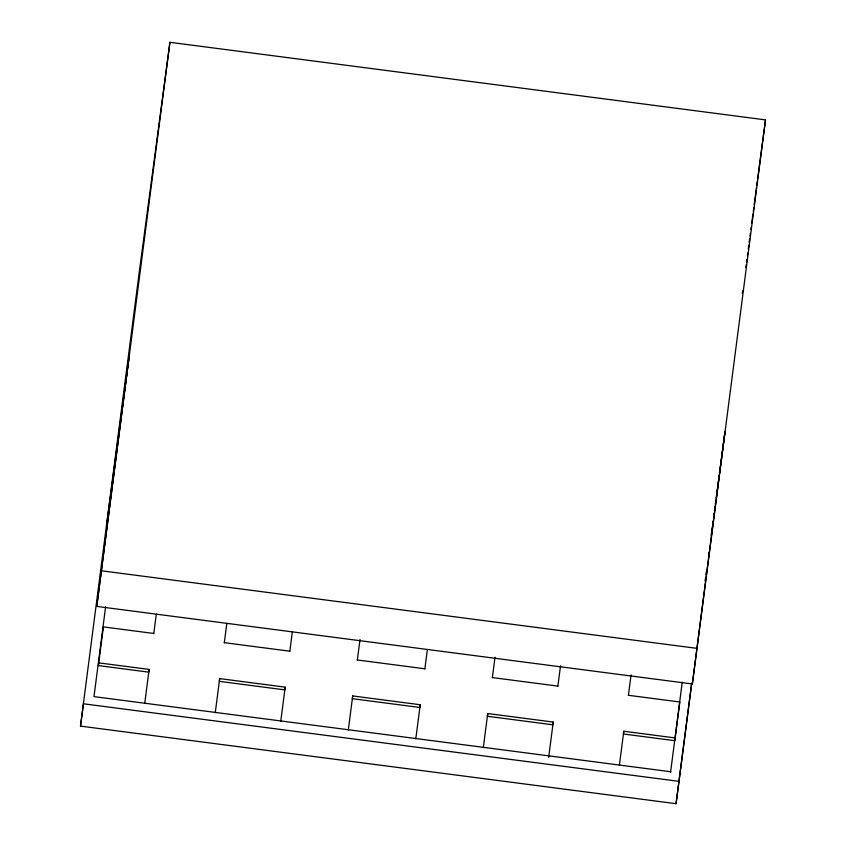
<?xml version="1.0" encoding="UTF-8"?>
<svg xmlns="http://www.w3.org/2000/svg" width="846" height="846" viewBox="0 0 846 846"><rect width="100%" height="100%" fill="white"/><g stroke="black" fill="none" stroke-linecap="round" stroke-linejoin="round"><path stroke-width="1.27" d="M691.774 683.103L676.07 803.7L80.497 726.122L139.273 272L169.93 42.3L765.503 119.878L692.345 683.98L96.761 606.402L129.459 353.829L106.543 525.599M96.761 606.402L169.93 42.3M105.644 606.497L93.98 696.618L670.719 771.742M98.548 664.311L103.402 626.907L153.792 633.474M144.719 703.481L149.139 669.429L98.749 662.862L98.39 665.591L148.769 672.158L149.139 669.429M153.761 633.643L156.288 614.217M215.265 712.67L219.685 678.608L285.187 687.142L280.766 721.204M224.306 642.823L226.823 623.396M289.808 651.357L292.335 631.93M348.288 729.992L352.708 695.941L420.219 704.739L415.798 738.791M357.329 660.155L360.015 639.449M424.84 668.953L427.367 649.527M483.32 747.589L487.74 713.527L553.242 722.061L548.684 757.297M492.361 677.741L495.026 657.205M557.863 686.275L560.528 665.739M619.367 765.313L623.788 731.251L675.182 737.945L679.835 702L628.441 695.296M628.409 695.465L631.074 674.928M670.529 772.588L682.236 682.151M676.07 803.7L691.489 684.604M692.345 683.98L725.033 431.418L719.481 473.051M80.497 726.122L83.468 703.787L679.052 781.366M103.043 629.646L103.286 627.817M219.685 678.608L219.315 681.347L284.816 689.881L285.187 687.142M352.708 695.941L352.338 698.68L419.859 707.468L420.219 704.739M487.74 713.527L487.381 716.266L552.882 724.8L553.242 722.061M623.788 731.251L623.428 733.99L674.822 740.684L675.182 737.945M742.344 293.456L742.693 290.855M745.834 267.357L746.172 264.745M746.521 262.144L746.87 259.532M747.399 255.608L747.748 253.007M748.266 249.084L748.784 245.171M749.133 242.559L749.662 238.646M750.011 236.034L750.36 233.422M750.878 229.509L751.227 226.897M751.745 222.984L752.972 213.848M753.321 211.236L753.839 207.323M754.188 204.711L756.451 187.749M756.8 185.137L757.318 181.224M757.667 178.612L765.503 119.878M705.067 581.065L705.416 578.463M705.934 574.55L706.283 571.949M708.546 555.039L708.895 552.438M711.148 535.518L711.497 532.917M711.846 530.315L712.364 526.402M712.713 523.801L713.062 521.199M713.58 517.297L714.098 513.395M714.447 510.794L714.965 506.891M715.314 504.29L715.832 500.377M716.181 497.776L716.699 493.874M717.048 491.272L719.132 475.653M101.509 570.796L697.093 648.374M224.338 642.664L289.84 651.198M357.361 659.986L424.872 668.784M492.393 677.583L557.895 686.117"/></g></svg>
